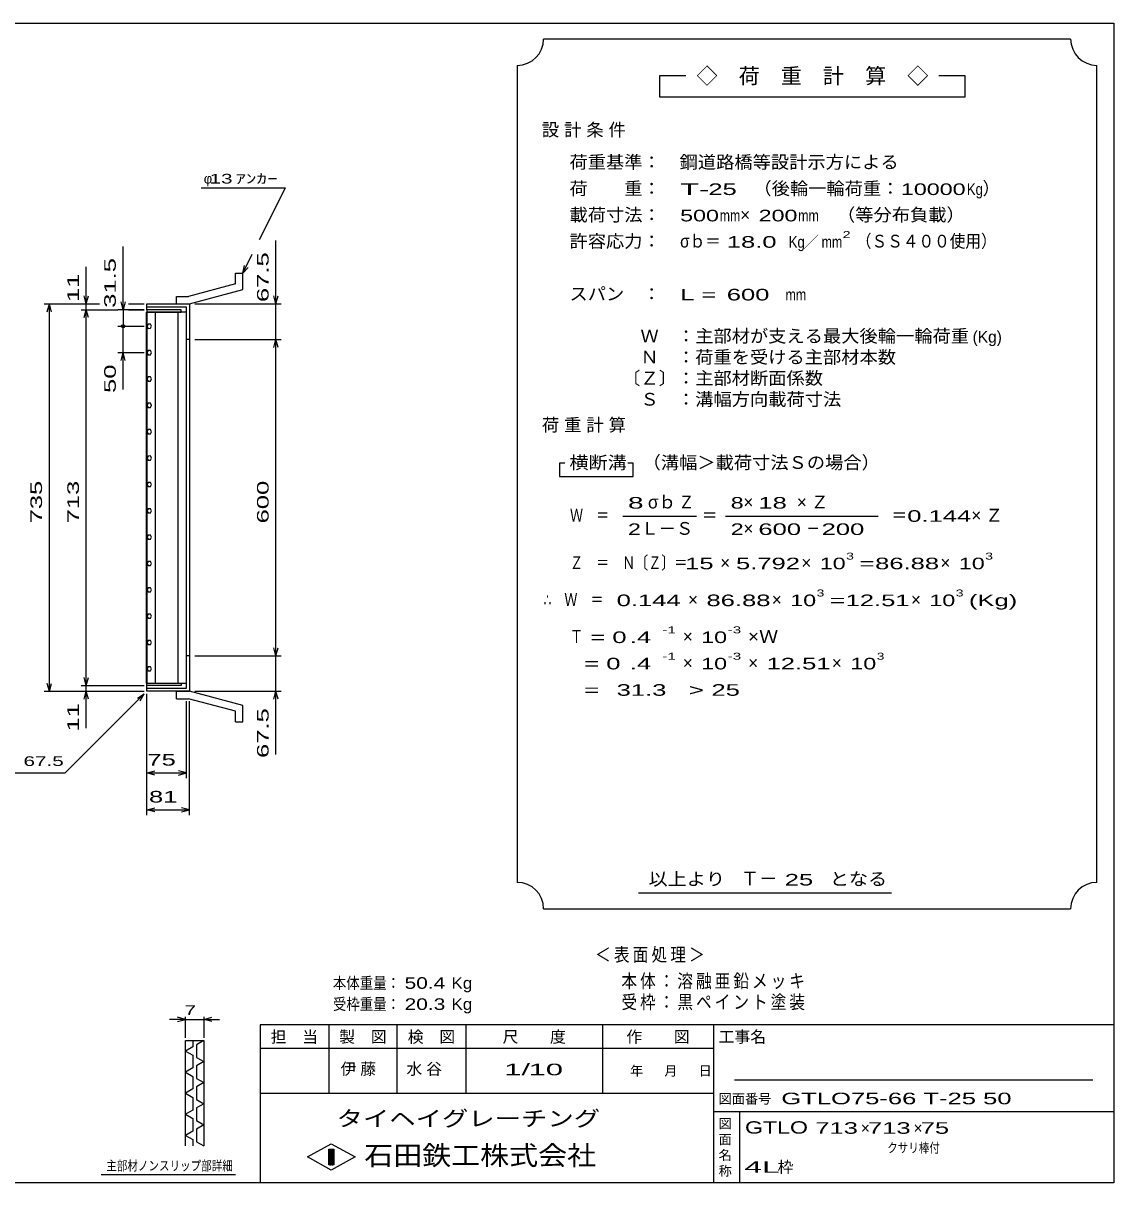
# Model space of a CAD drawing. Units: millimetres, scale not verified. Extents: x -1820 to 1731, y -1282 to 1054.
# Drawn here: x -339 to 1731, y -1146 to 1054 of the extents above; entities that cross this region are included whole.
import ezdxf
from ezdxf.enums import TextEntityAlignment as Align

# ---------------------------------------------------------------- set-up
doc = ezdxf.new("R2010")
doc.units = ezdxf.units.MM
doc.header["$LTSCALE"] = 10
for name, color, linetype, lineweight in [('0_2', 150, 'Continuous', 25), ('16', 3, 'Continuous', 25), ('19', 6, 'Continuous', 25), ('22', 4, 'Continuous', 25), ('24', 2, 'Continuous', 25), ('32', 4, 'Continuous', 25)]:
    doc.layers.add(name, color=color, linetype=linetype, lineweight=lineweight)
doc.styles.add('ベクトル', font='')
doc.styles.get('ベクトル').set_extended_font_data('ベクトル')

msp = doc.modelspace()

# ---------------------------------------------------------------- linework, layer by layer
at = {"layer": '0_2'}
for p, q in [((-1729, 1053.5), (1731, 1053.5)), ((1731, 1053.5), (1731, -1146.5)), ((1731, -846.5), (111, -846.5)), ((111, -846.5), (111, -1146.5)), ((241, -846.5), (241, -976.5)), ((371, -976.5), (371, -846.5)), ((501, -846.5), (501, -976.5)), ((761, -976.5), (761, -846.5)), ((971, -846.5), (971, -1146.5)), ((971, -891.5), (111, -891.5)), ((1691, -951.5), (1011, -951.5)), ((111, -976.5), (971, -976.5)), ((971, -1011.5), (1731, -1011.5)), ((1021, -1146.5), (1021, -1011.5)), ((201, -1097.5), (246, -1072.5)), ((246, -1072.5), (291, -1097.5)), ((246, -1122.5), (201, -1097.5)), ((241, -1082.5), (251, -1082.5)), ((241, -1112.5), (241, -1082.5)), ((241, -1082.5), (243, -1082.5)), ((243, -1082.5), (243, -1112.5)), ((245, -1112.5), (245, -1082.5)), ((245, -1082.5), (247, -1082.5)), ((291, -1097.5), (246, -1122.5)), ((247, -1082.5), (247, -1112.5)), ((249, -1112.5), (249, -1082.5)), ((249, -1082.5), (251, -1082.5)), ((251, -1082.5), (251, -1112.5)), ((251, -1082.5), (251, -1112.5)), ((251, -1112.5), (241, -1112.5)), ((243, -1112.5), (245, -1112.5)), ((247, -1112.5), (249, -1112.5)), ((1731, -1146.5), (-1729, -1146.5))]:
    msp.add_line(p, q, dxfattribs=at)
at = {"layer": '16'}
for p, q in [((-39, 510), (-104, 510)), ((-104, 510), (-104, 505.5)), ((-39, 505.5), (-39, 510)), ((-104.7, -198.5), (-104.7, 505.5)), ((-104.7, 505.5), (-104, 505.5)), ((-104, 505.5), (-39, 505.5)), ((-104, 505.5), (-104, -198.5)), ((-29, 505.5), (-104, 505.5)), ((-88.5, 505.5), (-88.5, -198.5)), ((-44.5, -198.5), (-44.5, 505.5)), ((-29, -198.5), (-29, 505.5)), ((-101.78, 482.38), (-104, 478.46)), ((-104, 478.46), (-101.72, 474.59)), ((-97.28, 482.41), (-101.78, 482.38)), ((-101.72, 474.59), (-97.22, 474.62)), ((-95, 478.5), (-97.28, 482.41)), ((-97.22, 474.62), (-95, 478.54)), ((-101.78, 432.38), (-104, 428.46)), ((-104, 428.46), (-101.72, 424.59)), ((-97.28, 432.41), (-101.78, 432.38)), ((-101.72, 424.59), (-97.22, 424.62)), ((-95, 428.5), (-97.28, 432.41)), ((-97.22, 424.62), (-95, 428.54)), ((-101.78, 382.38), (-104, 378.46)), ((-104, 378.46), (-101.72, 374.59)), ((-97.28, 382.41), (-101.78, 382.38)), ((-101.72, 374.59), (-97.22, 374.62)), ((-95, 378.5), (-97.28, 382.41)), ((-97.22, 374.62), (-95, 378.54)), ((-101.78, 332.38), (-104, 328.46)), ((-97.28, 332.41), (-101.78, 332.38)), ((-95, 328.5), (-97.28, 332.41)), ((-104, 328.46), (-101.72, 324.59)), ((-101.72, 324.59), (-97.22, 324.62)), ((-97.22, 324.62), (-95, 328.54)), ((-101.78, 282.38), (-104, 278.46)), ((-104, 278.46), (-101.72, 274.59)), ((-97.28, 282.41), (-101.78, 282.38)), ((-101.72, 274.59), (-97.22, 274.62)), ((-95, 278.5), (-97.28, 282.41)), ((-97.22, 274.62), (-95, 278.54)), ((-101.78, 232.38), (-104, 228.46)), ((-104, 228.46), (-101.72, 224.59)), ((-97.28, 232.41), (-101.78, 232.38)), ((-101.72, 224.59), (-97.22, 224.62)), ((-95, 228.5), (-97.28, 232.41)), ((-97.22, 224.62), (-95, 228.54)), ((-101.78, 182.38), (-104, 178.46)), ((-104, 178.46), (-101.72, 174.59)), ((-97.28, 182.41), (-101.78, 182.38)), ((-95, 178.5), (-97.28, 182.41)), ((-97.22, 174.62), (-95, 178.54)), ((-101.72, 174.59), (-97.22, 174.62)), ((-101.78, 132.38), (-104, 128.46)), ((-97.28, 132.41), (-101.78, 132.38)), ((-95, 128.5), (-97.28, 132.41)), ((-104, 128.46), (-101.72, 124.59)), ((-101.72, 124.59), (-97.22, 124.62)), ((-97.22, 124.62), (-95, 128.54)), ((-101.78, 82.38), (-104, 78.46)), ((-104, 78.46), (-101.72, 74.59)), ((-97.28, 82.41), (-101.78, 82.38)), ((-101.72, 74.59), (-97.22, 74.62)), ((-95, 78.5), (-97.28, 82.41)), ((-97.22, 74.62), (-95, 78.54)), ((-101.78, 32.38), (-104, 28.46)), ((-104, 28.46), (-101.72, 24.59)), ((-97.28, 32.41), (-101.78, 32.38)), ((-101.72, 24.59), (-97.22, 24.62)), ((-95, 28.5), (-97.28, 32.41)), ((-97.22, 24.62), (-95, 28.54)), ((-101.78, -17.62), (-104, -21.54)), ((-104, -21.54), (-101.72, -25.41)), ((-97.28, -17.59), (-101.78, -17.62)), ((-95, -21.5), (-97.28, -17.59)), ((-97.22, -25.38), (-95, -21.46)), ((-101.72, -25.41), (-97.22, -25.38)), ((-101.78, -67.62), (-104, -71.54)), ((-104, -71.54), (-101.72, -75.41)), ((-97.28, -67.59), (-101.78, -67.62)), ((-101.72, -75.41), (-97.22, -75.38)), ((-95, -71.5), (-97.28, -67.59)), ((-97.22, -75.38), (-95, -71.46)), ((-101.78, -117.62), (-104, -121.54)), ((-104, -121.54), (-101.72, -125.41)), ((-97.28, -117.59), (-101.78, -117.62)), ((-101.72, -125.41), (-97.22, -125.38)), ((-95, -121.5), (-97.28, -117.59)), ((-97.22, -125.38), (-95, -121.46)), ((-101.78, -167.62), (-104, -171.54)), ((-104, -171.54), (-101.72, -175.41)), ((-97.28, -167.59), (-101.78, -167.62)), ((-101.72, -175.41), (-97.22, -175.38)), ((-95, -171.5), (-97.28, -167.59)), ((-97.22, -175.38), (-95, -171.46)), ((-104, -198.5), (-104.7, -198.5)), ((-104, -198.5), (-39, -198.5)), ((-104, -203), (-104, -198.5)), ((-104, -198.5), (-29, -198.5)), ((-39, -203), (-104, -203)), ((-39, -198.5), (-39, -203))]:
    msp.add_line(p, q, dxfattribs=at)
at = {"layer": '19'}
for p, q in [((64, 579), (78, 579)), ((64, 559), (64, 579)), ((78, 548), (78, 579)), ((64, 559), (-25, 535)), ((-48, 535), (-25, 535)), ((-48, 521), (-48, 535)), ((-23, 521), (78, 548)), ((-104, 510), (-104, 521)), ((-104, 521), (-24, 521)), ((-29, 515), (-104, 515)), ((-48, 521), (-23, 521)), ((-29, -208), (-29, 515)), ((-24, 521), (-23, 520)), ((-23, 520), (-23, -213)), ((-23, 453.5), (-29, 453.5)), ((-23, -146.5), (-29, -146.5)), ((-104, -214), (-104, -203)), ((-104, -208), (-29, -208)), ((-24, -214), (-104, -214)), ((-48, -214), (-23, -214)), ((-48, -228), (-48, -214)), ((-23, -213), (-24, -214)), ((78, -241), (-23, -214)), ((-48, -228), (-25, -228)), ((64, -252), (-25, -228)), ((78, -272), (78, -241)), ((64, -272), (64, -252)), ((64, -272), (78, -272))]:
    msp.add_line(p, q, dxfattribs=at)
at = {"layer": '22'}
for p, q in [((-1, 741), (159, 741)), ((110, 643), (159, 741)), ((141, 521), (141, 641)), ((-149, 510), (-149, 630)), ((78, 579), (96, 615)), ((-219, 521), (-219, 591)), ((78, 579), (81, 593.6)), ((78, 579), (88, 590)), ((-219, 521), (-223, 536)), ((-219, 521), (-215, 536)), ((141, 521), (137, 536)), ((141, 521), (145, 536)), ((-299, 521), (-194, 521)), ((-293, 506), (-289, 521)), ((-285, 506), (-289, 521)), ((-289, -214), (-289, 521)), ((-229, 521), (-194, 521)), ((-229, 510), (-159, 510)), ((-223, 495), (-219, 510)), ((-219, 510), (-219, 521)), ((-215, 495), (-219, 510)), ((-219, -203), (-219, 510)), ((-109, 510), (-159, 510)), ((-149, 510), (-153, 525)), ((-145, 525), (-149, 510)), ((-149, 510), (-149, 478.5)), ((-139, 521), (-109, 521)), ((-139, 521), (-109, 521)), ((-139, 510), (-109, 510)), ((-13, 521), (151, 521)), ((141, 453.5), (141, 521)), ((-159, 478.5), (-109, 478.5)), ((-149, 428.5), (-149, 478.5)), ((-13, 453.5), (151, 453.5)), ((137, 438.5), (141, 453.5)), ((145, 438.5), (141, 453.5)), ((141, -146.5), (141, 453.5)), ((-159, 428.5), (-109, 428.5)), ((-153, 413.5), (-149, 428.5)), ((-145, 413.5), (-149, 428.5)), ((-149, 358.5), (-149, 428.5)), ((141, -146.5), (137, -131.5)), ((141, -146.5), (145, -131.5)), ((-13, -146.5), (151, -146.5)), ((141, -214), (141, -146.5)), ((-219, -203), (-223, -188)), ((-219, -203), (-215, -188)), ((-299, -214), (-109, -214)), ((-289, -214), (-293, -199)), ((-289, -214), (-285, -199)), ((-259, -369), (-109, -219)), ((-229, -203), (-109, -203)), ((-229, -214), (-109, -214)), ((-223, -229), (-219, -214)), ((-219, -214), (-219, -203)), ((-215, -229), (-219, -214)), ((-219, -284), (-219, -214)), ((-122, -227), (-109, -219)), ((-117, -232), (-109, -219)), ((-104, -379), (-104, -219)), ((-104, -449), (-104, -219)), ((-13, -214), (151, -214)), ((137, -229), (141, -214)), ((145, -229), (141, -214)), ((141, -334), (141, -214)), ((-29, -379), (-29, -233)), ((-23, -449), (-23, -233)), ((-489, -369), (-259, -369)), ((-104, -369), (-89, -365)), ((-89, -373), (-104, -369)), ((-104, -369), (-29, -369)), ((-29, -369), (-44, -365)), ((-44, -373), (-29, -369)), ((-104, -439), (-89, -435)), ((-89, -443), (-104, -439)), ((-104, -439), (-23, -439)), ((-23, -439), (-38, -435)), ((-38, -443), (-23, -439))]:
    msp.add_line(p, q, dxfattribs=at)
msp.add_circle((-149, 478.5), 3, dxfattribs=at)
at = {"layer": '24', "color": 4}
for p, q in [((1649, 1023.5), (649, 1023.5)), ((599, 973.5), (599, -576.5)), ((1699, -576.5), (1699, 973.5)), ((919, 953.5), (869, 953.5)), ((869, 953.5), (869, 913.5)), ((1449, 953.5), (1399, 953.5)), ((1449, 913.5), (1449, 953.5)), ((869, 913.5), (1449, 913.5)), ((689, 218.5), (679, 218.5)), ((679, 218.5), (679, 193.5)), ((819, 218.5), (809, 218.5)), ((819, 193.5), (819, 218.5)), ((679, 193.5), (819, 193.5)), ((799, 118.5), (939, 118.5)), ((994, 118.5), (1284, 118.5)), ((829, -596.5), (1309, -596.5)), ((649, -626.5), (1649, -626.5))]:
    msp.add_line(p, q, dxfattribs=at)
for centre, start, end in [((599, 1023.5), 270, 0), ((1699, 1023.5), 180, 270), ((599, -626.5), 0, 90), ((1699, -626.5), 90, 180)]:
    msp.add_arc(centre, 50, start, end, dxfattribs=at)
at = {"layer": '32'}
for p, q in [((-31, -836.5), (-46, -832.5)), ((-31, -871.5), (-31, -831.5)), ((4, -831.5), (4, -871.5)), ((4, -836.5), (19, -832.5)), ((-31, -836.5), (-61, -836.5)), ((-46, -840.5), (-31, -836.5)), ((-31, -836.5), (4, -836.5)), ((19, -840.5), (4, -836.5)), ((4, -836.5), (34, -836.5)), ((-31, -876.5), (4, -876.5)), ((-31, -1076.5), (-31, -876.5)), ((-17, -876.5), (-17, -888.5)), ((4, -876.5), (-10, -884.5)), ((4, -876.5), (4, -1076.5)), ((-17, -888.5), (-31, -896.5)), ((-31, -896.5), (-17, -904.5)), ((-10, -884.5), (-10, -908.5)), ((-17, -904.5), (-17, -928.5)), ((-10, -908.5), (4, -916.5)), ((4, -916.5), (-10, -924.5)), ((-17, -928.5), (-31, -936.5)), ((-31, -936.5), (-17, -944.5)), ((-17, -944.5), (-17, -968.5)), ((-10, -924.5), (-10, -948.5)), ((-10, -948.5), (4, -956.5)), ((4, -956.5), (-10, -964.5)), ((-10, -964.5), (-10, -988.5)), ((-17, -968.5), (-31, -976.5)), ((-31, -976.5), (-17, -984.5)), ((-17, -984.5), (-17, -1008.5)), ((-10, -988.5), (4, -996.5)), ((-17, -1008.5), (-31, -1016.5)), ((4, -996.5), (-10, -1004.5)), ((-10, -1004.5), (-10, -1028.5)), ((-31, -1016.5), (-17, -1024.5)), ((-17, -1024.5), (-17, -1048.5)), ((-10, -1028.5), (4, -1036.5)), ((-17, -1048.5), (-31, -1056.5)), ((4, -1036.5), (-10, -1044.5)), ((-10, -1044.5), (-10, -1068.5)), ((-31, -1056.5), (-17, -1064.5)), ((-17, -1064.5), (-17, -1076.5)), ((-10, -1068.5), (4, -1076.5)), ((64, -1131.5), (-191, -1131.5))]:
    msp.add_line(p, q, dxfattribs=at)

# ---------------------------------------------------------------- texts
at = {"layer": '0_2', "style": 'ベクトル'}
for s, height, p in [('担\u3000当', 21.99, (131, -869.5)), ('製\u3000図', 21.99, (261, -869.5)), ('検\u3000図', 21.99, (391, -869.5)), ('尺\u3000\u3000度', 21.99, (571, -869.5)), ('作\u3000\u3000図', 21.99, (806, -869.5)), ('工事名', 21.99, (981, -869.5)), ('年', 18.33, (813, -934)), ('月', 18.33, (878, -934)), ('日', 18.33, (943, -934)), ('図面番号', 18.33, (981, -987)), ('図', 18.33, (981, -1034)), ('面', 18.33, (981, -1064)), ('名', 18.33, (981, -1094)), ('称', 18.33, (981, -1124))]:
    msp.add_text(s, height=height, dxfattribs=at).set_placement(p, align=Align.MIDDLE_LEFT)
at = {"layer": '0_2', "color": 222, "style": 'ベクトル'}
for s, height, width, p in [('タイヘイグレーチング', 29.33, 1.25, (256, -1024.5)), ('石田鉄工株式会社', 36.66, 1.1, (308.5, -1094.5))]:
    msp.add_text(s, height=height, dxfattribs=dict(at, width=width)).set_placement(p, align=Align.MIDDLE_LEFT)
at = {"layer": '22', "color": 2, "style": 'ベクトル'}
for s, height, p in [('φ', 18.33, (4, 758.5)), ('×', 21.99, (1251, -1042.5)), ('×', 21.99, (1351, -1042.5)), ('枠', 21.99, (1093, -1116.5))]:
    msp.add_text(s, height=height, dxfattribs=at).set_placement(p, align=Align.MIDDLE_LEFT)
for s, height, width, p in [(' 13 ', 18.33, 1.6, (4, 758.5)), ('ｱﾝｶｰ', 18.33, 1.6, (64, 758.5)), (' 67.5 ', 18.33, 1.6, (-349, -346.5)), (' 75 ', 21.99, 1.65, (-116.5, -344)), (' 81 ', 21.99, 1.65, (-113.5, -414)), ('本体重量：', 21.99, 0.85, (249, -767.5)), (' 50.4', 21.99, 1.35, (374, -767.5)), ('Kg', 21.99, 1.1, (474, -767.5)), ('受枠重量：', 21.99, 0.85, (249, -807.5)), (' 20.3', 21.99, 1.35, (374, -807.5)), ('Kg', 21.99, 1.1, (474, -807.5)), ('1/', 21.99, 2, (574, -931.5)), (' 10 ', 21.99, 2, (604, -931.5)), ('GTLO75-66 T-25 50                  ', 21.99, 1.65, (1100, -986.5)), ('GTLO', 23.46, 1.4, (1031, -1041.5)), (' 713 ', 21.99, 1.65, (1151, -1042.5)), (' 713 ', 21.99, 1.65, (1251, -1042.5)), (' 75 ', 21.99, 1.65, (1351, -1042.5)), ('クサリ棒付', 18.33, 0.8, (1301, -1080)), ('4L', 21.99, 2.05, (1030, -1116.5))]:
    msp.add_text(s, height=height, dxfattribs=dict(at, width=width)).set_placement(p, align=Align.MIDDLE_LEFT)
at = {"layer": '22', "color": 2, "style": 'ベクトル', "width": 1.65}
for s, p in [(' 67.5 ', (116, 511)), (' 31.5 ', (-174, 500)), (' 11 ', (-244, 511)), (' 50 ', (-174, 338.5)), (' 735 ', (-314, 91)), (' 713 ', (-244, 91)), (' 600 ', (116, 91)), (' 11 ', (-244, -304)), (' 67.5 ', (116, -354))]:
    msp.add_text(s, height=21.99, rotation=90, dxfattribs=at).set_placement(p, align=Align.MIDDLE_LEFT)
at = {"layer": '22', "color": 2, "attachment_point": 4, "style": 'ベクトル'}
for s, insert, char_height in [('\\T1.2;\\W0.85;＜表面処理＞', (746.5, -715), 25.66), ('\\T1.19;\\W0.85;本体：溶融亜鉛メッキ', (796.5, -765), 25.66), ('\\T1.19;\\W0.85;受枠：黒ペイント塗装', (796.5, -805), 25.66), ('\\T1.25;伊藤\u3000', (263.5, -931.5), 21.99), ('\\T1.25;水谷\u3000', (388.5, -931.5), 21.99)]:
    msp.add_mtext(s, dxfattribs=dict(at, insert=insert, char_height=char_height))
at = {"layer": '24', "style": 'ベクトル'}
for s, height, p in [('◇\u3000荷\u3000重\u3000計\u3000算\u3000◇', 29.33, (939, 953.5)), ('）', 24.19, (1482, 740)), ('×', 24.19, (1022, 690)), ('／', 21.99, (1141.5, 638.5)), ('(Kg)', 21.99, (1463, 458.5)), ('σｂ', 24.19, (847, 145)), ('×', 24.19, (1028, 145)), ('Ｌ－Ｓ', 24.19, (834, 95)), ('×', 24.19, (1028, 95)), ('×', 24.19, (984, 30)), ('×', 24.19, (1138, 30)), ('×', 24.19, (1402, 30)), ('×', 24.19, (923, -40)), ('×', 24.19, (1082, -40)), ('×', 24.19, (1346, -40)), ('×', 24.19, (913, -110)), ('×', 24.19, (913, -160)), ('×', 24.19, (1037, -160)), ('×', 24.19, (1196, -160)), ('Ｔ－', 25.66, (1023, -569))]:
    msp.add_text(s, height=height, dxfattribs=at).set_placement(p, align=Align.MIDDLE_LEFT)
for s, height, width, p in [('荷重基準：\u3000', 24.19, 1.05, (698, 790)), ('鋼道路橋等設計示方による', 24.19, 1.05, (907, 790)), ('荷\u3000\u3000重：\u3000', 24.19, 1.05, (698, 740)), ('T-', 21.99, 2, (908, 738.5)), (' 25 ', 21.99, 1.65, (948, 738.5)), ('（後輪一輪荷重：', 24.19, 1.05, (1047, 740)), ('10000', 21.99, 1.5, (1327, 738.5)), ('Kg', 21.99, 0.85, (1452, 738.5)), ('載荷寸法：\u3000', 24.19, 1.05, (698, 690)), ('\u3000（等分布負載）', 24.19, 1.05, (1171, 690)), ('500', 21.99, 1.5, (908, 688.5)), ('mm', 21.99, 0.8, (983, 688.5)), ('200', 21.99, 1.5, (1057, 688.5)), ('mm', 21.99, 0.8, (1132, 688.5)), ('許容応力：\u3000', 24.19, 1.05, (698, 640)), ('σｂ＝', 24.19, 0.9, (908, 640)), (' 18.0', 21.99, 1.65, (983, 638.5)), ('Kg', 21.99, 0.85, (1114, 638.5)), ('mm', 21.99, 0.8, (1176.5, 638.5)), ('2', 13.2, 1.5, (1216.5, 652.5)), ('（ＳＳ４００使用）', 24.19, 0.9, (1241.5, 640)), ('スパン\u3000：\u3000', 24.19, 1.05, (698, 540)), ('L =', 21.99, 1.65, (908, 538.5)), (' 600 ', 21.99, 1.65, (983, 538.5)), ('mm', 21.99, 0.8, (1108, 538.5)), ('\u3000Ｗ\u3000：主部材が支える最大後輪一輪荷重', 24.19, 1.05, (798, 460)), ('\u3000Ｎ\u3000：荷重を受ける主部材本数', 24.19, 1.05, (798, 420)), ('〔Ｚ〕：主部材断面係数', 24.19, 1.05, (798, 380)), ('\u3000Ｓ\u3000：溝幅方向載荷寸法', 24.19, 1.05, (798, 340)), ('横断溝', 24.19, 1.1, (698, 220)), ('\u3000（溝幅＞載荷寸法Ｓの場合）', 24.19, 1.05, (802, 220)), ('8', 21.99, 1.8, (809, 143.5)), ('Ｚ', 24.19, 0.9, (905, 145)), ('8', 21.99, 1.5, (1004, 143.5)), (' 18 ', 21.99, 1.65, (1043, 143.5)), ('Ｗ\u3000＝', 24.19, 0.75, (699, 120)), ('＝', 24.19, 0.9, (949, 120)), ('＝', 24.19, 0.9, (1309, 120)), ('0.144', 21.99, 1.65, (1339, 118.5)), ('2', 21.99, 1.5, (809, 93.5)), ('2', 21.99, 1.5, (1004, 93.5)), (' 600 ', 21.99, 1.65, (1043, 93.5)), ('－', 24.19, 0.75, (1148, 95)), (' 200 ', 21.99, 1.65, (1163, 93.5)), ('Ｚ\u3000＝\u3000Ｎ〔Ｚ〕＝', 24.19, 0.75, (699, 30)), ('3', 13.2, 1.5, (1223, 42.5)), ('3', 13.2, 1.5, (1487, 42.5)), (' 15 ', 21.99, 1.65, (904, 28.5)), ('5.792', 21.99, 1.65, (1014, 28.5)), ('10', 21.99, 1.5, (1173, 28.5)), ('=', 21.99, 1.7, (1248, 28.5)), ('86.88', 21.99, 1.65, (1278, 28.5)), ('10', 21.99, 1.5, (1437, 28.5)), ('3', 13.2, 1.5, (1167, -27.5)), ('3', 13.2, 1.5, (1431, -27.5)), ('∴\u3000Ｗ\u3000＝', 24.19, 0.75, (649, -40)), (' 0.144', 21.99, 1.65, (774, -41.5)), ('86.88', 21.99, 1.65, (958, -41.5)), ('10', 21.99, 1.5, (1117, -41.5)), ('=', 21.99, 1.7, (1192, -41.5)), ('12.51', 21.99, 1.65, (1222, -41.5)), ('10', 21.99, 1.5, (1381, -41.5)), ('(Kg)', 21.99, 1.65, (1456, -41.5)), ('Ｔ', 24.19, 0.75, (699, -110)), (' = 0', 21.99, 1.65, (724, -111.5)), (' .4 ', 21.99, 1.65, (799, -111.5)), ('-1', 13.2, 1.65, (874, -97.5)), ('10', 21.99, 1.5, (948, -111.5)), ('-3', 13.2, 1.65, (998, -97.5)), ('×Ｗ', 24.19, 1.1, (1037, -110)), ('  = 0', 21.99, 1.65, (699, -161.5)), (' .4 ', 21.99, 1.65, (799, -161.5)), ('-1', 13.2, 1.65, (874, -147.5)), ('10', 21.99, 1.5, (948, -161.5)), ('-3', 13.2, 1.65, (998, -147.5)), ('12.51', 21.99, 1.65, (1072, -161.5)), ('10', 21.99, 1.5, (1231, -161.5)), ('3', 13.2, 1.5, (1281, -147.5)), ('  =', 21.99, 1.65, (699, -211.5)), (' 31.3', 21.99, 1.65, (774, -211.5)), ('>', 21.99, 1.7, (924, -211.5)), (' 25 ', 21.99, 1.65, (954, -211.5)), ('以上より\u3000', 24.19, 1.1, (848, -570)), (' 25 ', 21.99, 1.65, (1093, -571.5)), ('となる', 24.19, 1.1, (1192, -570))]:
    msp.add_text(s, height=height, dxfattribs=dict(at, width=width)).set_placement(p, align=Align.MIDDLE_LEFT)
at = {"layer": '24', "char_height": 24.19, "attachment_point": 4, "style": 'ベクトル'}
for s, insert in [('\\T1.28;設計条件', (645.5, 850)), ('\\T1.28;荷重計算', (645.5, 290)), ('\\T1.42;×Ｚ', (1129.5, 145)), ('\\T1.42;×Ｚ', (1460.5, 120))]:
    msp.add_mtext(s, dxfattribs=dict(at, insert=insert))
at = {"layer": '32', "color": 2, "style": 'ベクトル'}
for s, width, p in [(' 7 ', 1.6, (-43.5, -819)), ('主部材ノンスリップ部詳細', 0.8, (-181, -1114))]:
    msp.add_text(s, height=18.33, dxfattribs=dict(at, width=width)).set_placement(p, align=Align.MIDDLE_LEFT)

doc.saveas('drawing.dxf')
